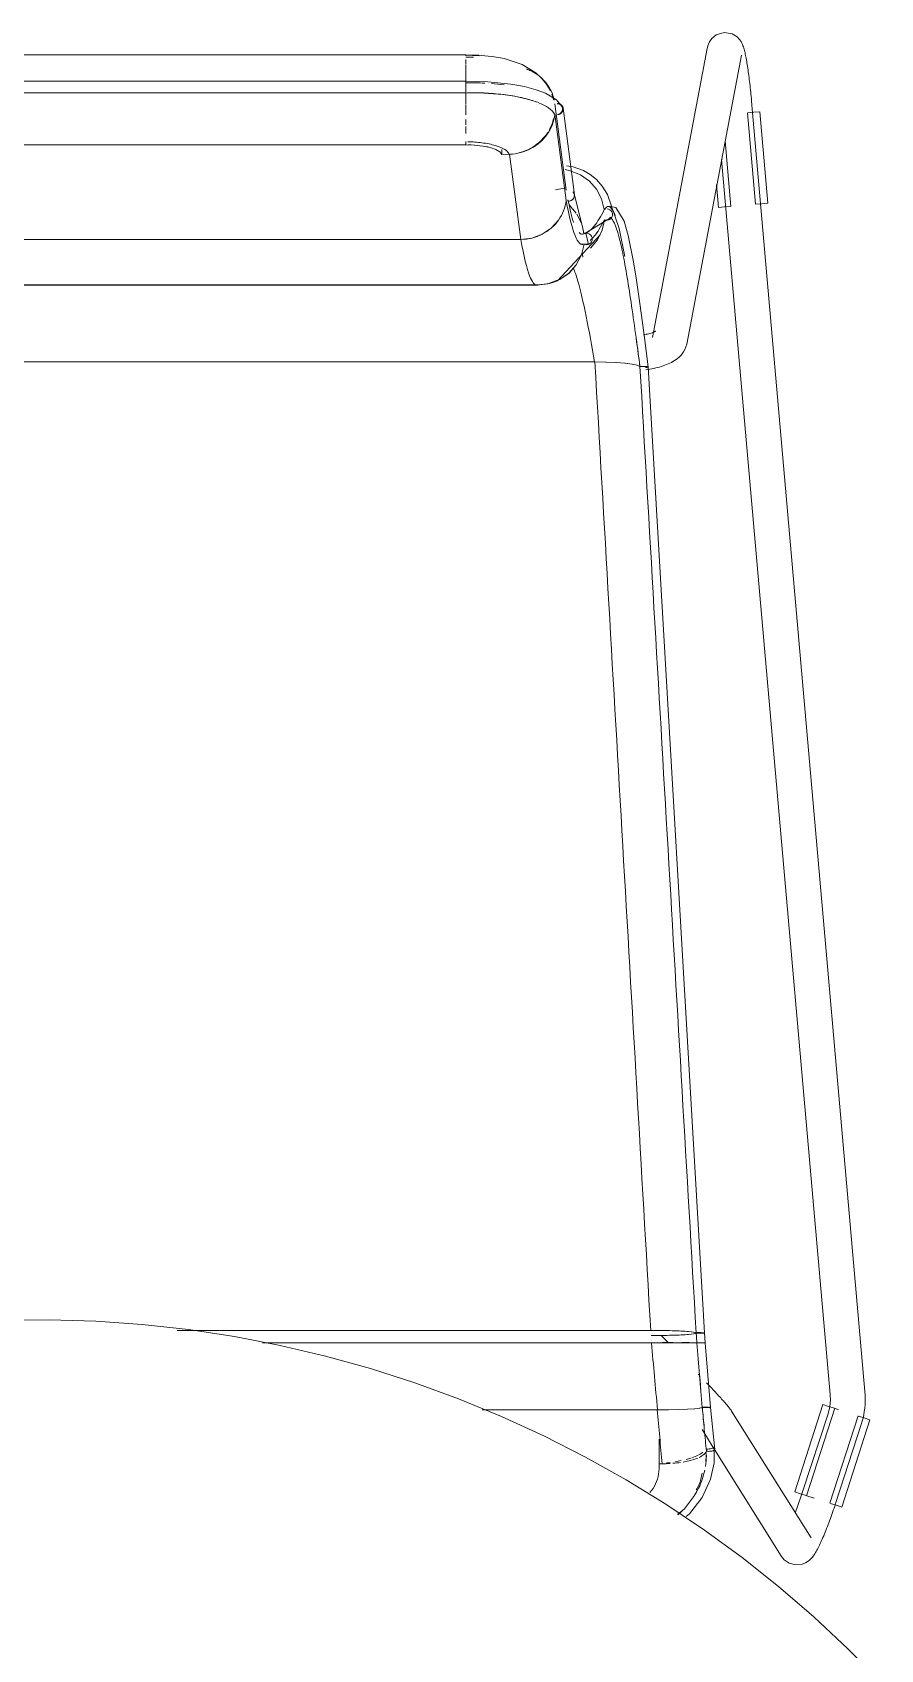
# Model space of a CAD drawing. Header units: millimetres. Extents: x 155927 to 295199, y -4084 to 97293.
# Drawn here: x 167043 to 167334, y 12593 to 13148 of the extents above; entities that cross this region are included whole.
import ezdxf

# ---------------------------------------------------------------- set-up
doc = ezdxf.new("R2010")
doc.units = ezdxf.units.MM
doc.header["$MEASUREMENT"] = 0
doc.layers.add('I-FURN', color=8, linetype='CONTINUOUS', lineweight=9)

msp = doc.modelspace()

# ---------------------------------------------------------------- linework, layer by layer
at = {"layer": 'I-FURN'}
for p, q in [((167277.6, 13147.49), (167276.02, 13146.17)), ((167277.6, 13147.49), (167280.35, 13148.32)), ((167280.35, 13148.32), (167283.11, 13147.84)), ((167283.11, 13147.84), (167284.76, 13146.8)), ((167274.46, 13142.73), (167255.64, 13043.44)), ((167274.55, 13143.15), (167274.46, 13142.73)), ((167274.68, 13143.66), (167274.55, 13143.15)), ((167274.9, 13144.29), (167274.68, 13143.66)), ((167275.27, 13145.09), (167274.9, 13144.29)), ((167276.02, 13146.17), (167275.27, 13145.09)), ((167284.76, 13146.8), (167285.62, 13145.89)), ((167285.62, 13145.89), (167286.1, 13145.19)), ((167286.1, 13145.19), (167286.4, 13144.63)), ((167286.4, 13144.63), (167286.61, 13144.15)), ((167286.61, 13144.15), (167286.78, 13143.73)), ((167286.78, 13143.73), (167286.93, 13143.32)), ((167286.93, 13143.32), (167287.05, 13142.93)), ((167287.05, 13142.93), (167287.17, 13142.53)), ((167287.17, 13142.53), (167287.27, 13142.13)), ((167287.27, 13142.13), (167287.38, 13141.71)), ((167191.55, 13140.55), (166896.7, 13140.55)), ((167191.55, 13140.38), (167191.55, 13140.55)), ((167196.07, 13140.46), (167191.55, 13140.55)), ((167191.55, 13140.53), (167191.55, 13140.25)), ((167191.55, 13139.05), (167191.55, 13137.3)), ((167191.55, 13137.03), (167191.55, 13134.45)), ((167201.28, 13139.95), (167196.07, 13140.46)), ((167204.78, 13139.29), (167201.28, 13139.95)), ((167210.93, 13137.27), (167204.78, 13139.29)), ((167215.64, 13134.4), (167210.93, 13137.27)), ((167267.44, 13041.21), (167286.25, 13140.5)), ((167287.38, 13141.71), (167287.48, 13141.29)), ((167287.48, 13141.29), (167287.58, 13140.84)), ((167287.58, 13140.84), (167287.67, 13140.39)), ((167287.67, 13140.39), (167287.77, 13139.91)), ((167287.77, 13139.91), (167287.86, 13139.41)), ((167287.86, 13139.41), (167287.96, 13138.9)), ((167287.96, 13138.9), (167288.05, 13138.36)), ((167288.05, 13138.36), (167288.14, 13137.81)), ((167288.14, 13137.81), (167288.24, 13137.24)), ((167288.24, 13137.24), (167288.33, 13136.66)), ((167288.33, 13136.66), (167288.42, 13136.06)), ((167191.55, 13131.51), (166896.7, 13131.51)), ((167191.55, 13131.27), (167191.55, 13134.29)), ((167191.55, 13134.28), (167191.55, 13131.26)), ((167191.55, 13131.51), (167191.55, 13127.66)), ((167199.11, 13131.36), (167191.55, 13131.51)), ((167191.55, 13131.44), (167191.55, 13131.51)), ((167191.55, 13131.24), (167191.55, 13131.44)), ((167191.55, 13130.94), (167191.55, 13131.24)), ((167191.55, 13130.55), (167191.55, 13130.94)), ((167207, 13130.56), (167199.11, 13131.36)), ((167217.62, 13132.57), (167215.64, 13134.4)), ((167219.29, 13130.5), (167217.62, 13132.57)), ((167288.42, 13136.06), (167288.51, 13135.44)), ((167288.51, 13135.44), (167288.6, 13134.8)), ((167288.6, 13134.8), (167288.69, 13134.15)), ((167288.69, 13134.15), (167288.78, 13133.49)), ((167288.78, 13133.49), (167288.86, 13132.81)), ((167288.86, 13132.81), (167288.95, 13132.13)), ((167288.95, 13132.13), (167289.03, 13131.43)), ((167289.03, 13131.43), (167289.12, 13130.72)), ((166896.7, 13127.55), (167191.55, 13127.55)), ((167191.55, 13130.09), (167191.55, 13130.55)), ((167191.55, 13129.6), (167191.55, 13130.09)), ((167191.55, 13129.1), (167191.55, 13129.6)), ((167191.55, 13128.63), (167191.55, 13129.1)), ((167191.55, 13128.21), (167191.55, 13128.63)), ((167191.55, 13127.88), (167191.55, 13128.21)), ((167191.55, 13127.66), (167191.55, 13127.88)), ((167191.55, 13123.76), (167191.55, 13127.58)), ((167191.55, 13127.58), (167191.55, 13123.76)), ((167197.78, 13127.47), (167191.55, 13127.55)), ((167204.34, 13126.94), (167197.78, 13127.47)), ((167208.35, 13126.34), (167204.34, 13126.94)), ((167211.72, 13129.69), (167207, 13130.56)), ((167212.79, 13125.38), (167208.35, 13126.34)), ((167215.76, 13128.61), (167211.72, 13129.69)), ((167216.22, 13124.28), (167212.79, 13125.38)), ((167218.93, 13127.42), (167215.76, 13128.61)), ((167222.76, 13125.12), (167218.93, 13127.42)), ((167220.62, 13128.23), (167219.29, 13130.5)), ((167289.12, 13130.72), (167289.2, 13130)), ((167289.2, 13130), (167289.28, 13129.27)), ((167289.28, 13129.27), (167289.35, 13128.54)), ((167289.35, 13128.54), (167289.43, 13127.8)), ((167289.43, 13127.8), (167289.5, 13127.06)), ((167289.5, 13127.06), (167289.58, 13126.31)), ((167289.58, 13126.31), (167289.65, 13125.56)), ((167289.65, 13125.56), (167289.72, 13124.81)), ((167191.55, 13123.57), (167191.55, 13120.01)), ((167222.17, 13123.8), (167226.01, 13094.1)), ((167226.03, 13090.55), (167222.19, 13120.26)), ((167222.94, 13117.83), (167222.62, 13120.27)), ((167224.65, 13122.74), (167222.76, 13125.12)), ((167225.01, 13122.24), (167228.86, 13092.46)), ((167288.31, 13120.67), (167291.07, 13089.26)), ((167288.44, 13120.68), (167290.5, 13120.86)), ((167289.72, 13124.81), (167289.73, 13124.65)), ((167328.68, 12681.33), (167289.73, 13124.65)), ((167290.5, 13120.86), (167292.54, 13121.04)), ((167292.54, 13121.04), (167295.3, 13089.63)), ((167191.55, 13118.38), (167191.55, 13116.54)), ((167191.55, 13116.02), (167191.55, 13113.56)), ((167191.55, 13109.7), (166896.7, 13109.7)), ((166896.7, 13109.65), (167191.55, 13109.65)), ((167191.55, 13109.65), (167194.59, 13109.54)), ((167194.59, 13109.54), (167197.44, 13109.22)), ((167197.44, 13109.22), (167199.93, 13108.71)), ((167199.93, 13108.71), (167201.92, 13108.04)), ((167282.62, 13088.52), (167280.65, 13111)), ((167201.92, 13108.04), (167203.27, 13107.25)), ((167203.27, 13107.25), (167203.91, 13106.39)), ((167203.91, 13106.39), (167203.91, 13108.05)), ((167203.91, 13106.39), (167206.62, 13106.46)), ((167206.62, 13106.46), (167210.48, 13077.18)), ((167279.44, 13104.63), (167316.72, 12680.28)), ((167225.66, 13101.16), (167227.4, 13100.79)), ((167227.41, 13100.8), (167225.67, 13101.17)), ((167228.4, 13102.13), (167226.13, 13102.43)), ((167230.92, 13099.4), (167227.41, 13100.8)), ((167232, 13100.84), (167228.4, 13102.13)), ((167234, 13097.22), (167230.92, 13099.4)), ((167234.27, 13099.5), (167232, 13100.84)), ((167236.44, 13097.72), (167234.27, 13099.5)), ((167238.43, 13095.48), (167236.44, 13097.72)), ((167225.89, 13094.88), (167222.4, 13094.19)), ((167228.62, 13093.14), (167228.33, 13093.52)), ((167228.81, 13092.7), (167228.62, 13093.14)), ((167228.87, 13092.23), (167228.81, 13092.7)), ((167228.81, 13091.76), (167228.87, 13092.23)), ((167228.85, 13092.54), (167231.81, 13080.93)), ((167236.49, 13094.4), (167234, 13097.22)), ((167238.23, 13091.08), (167236.49, 13094.4)), ((167240.24, 13092.65), (167238.43, 13095.48)), ((167244.23, 13080.94), (167240.24, 13092.65)), ((167277.7, 13096.04), (167278.39, 13088.15)), ((167226.5, 13090.4), (167227, 13090.36)), ((167227, 13090.36), (167227.49, 13090.44)), ((167229.52, 13086.19), (167227.02, 13089.06)), ((167227.49, 13090.44), (167227.94, 13090.63)), ((167227.94, 13090.63), (167228.32, 13090.93)), ((167228.32, 13090.93), (167228.62, 13091.32)), ((167228.62, 13091.32), (167228.81, 13091.76)), ((167239.13, 13087.45), (167238.23, 13091.08)), ((167239.13, 13087.45), (167239.6, 13087.61)), ((167239.6, 13087.61), (167239.13, 13087.45)), ((167240.95, 13088.66), (167240.04, 13088.37)), ((167240.59, 13087.58), (167240.1, 13087.66)), ((167240.1, 13087.65), (167240.59, 13087.58)), ((167240.59, 13087.58), (167241.05, 13087.38)), ((167241.05, 13087.39), (167240.59, 13087.58)), ((167243.14, 13088.13), (167240.95, 13088.66)), ((167241.44, 13087.08), (167241.05, 13087.39)), ((167241.05, 13087.38), (167241.43, 13087.08)), ((167241.43, 13087.08), (167241.73, 13086.68)), ((167241.74, 13086.68), (167241.44, 13087.08)), ((167241.73, 13086.68), (167241.93, 13086.23)), ((167241.93, 13086.23), (167241.74, 13086.68)), ((167245.91, 13083.5), (167243.14, 13088.13)), ((167280.44, 13088.33), (167278.39, 13088.15)), ((167282.5, 13088.51), (167280.44, 13088.33)), ((167293.26, 13089.45), (167291.2, 13089.27)), ((167295.3, 13089.63), (167293.26, 13089.45)), ((167217.8, 13078.97), (167220.91, 13081.05)), ((167220.91, 13081.05), (167223.4, 13083.79)), ((167231.28, 13082.79), (167229.72, 13085.89)), ((167232.17, 13079.08), (167231.28, 13082.79)), ((167231.81, 13080.93), (167232.14, 13079.06)), ((167241.81, 13084.89), (167232.42, 13079.18)), ((167239.18, 13083.96), (167238.39, 13080.35)), ((167238.4, 13080.35), (167239.18, 13083.96)), ((167239.65, 13083.81), (167239.18, 13083.96)), ((167239.18, 13083.96), (167239.65, 13083.81)), ((167240.15, 13083.78), (167239.65, 13083.81)), ((167239.65, 13083.81), (167240.15, 13083.78)), ((167240.64, 13083.87), (167240.15, 13083.78)), ((167240.15, 13083.78), (167240.65, 13083.87)), ((167241.09, 13084.08), (167240.64, 13083.87)), ((167240.65, 13083.87), (167241.1, 13084.08)), ((167241.47, 13084.4), (167241.09, 13084.08)), ((167241.1, 13084.08), (167241.48, 13084.39)), ((167241.76, 13084.8), (167241.47, 13084.4)), ((167241.48, 13084.39), (167241.76, 13084.8)), ((167241.94, 13085.26), (167241.76, 13084.8)), ((167241.76, 13084.8), (167241.95, 13085.26)), ((167241.93, 13086.23), (167242, 13085.74)), ((167242.01, 13085.74), (167241.93, 13086.23)), ((167242, 13085.74), (167241.94, 13085.26)), ((167241.95, 13085.26), (167242.01, 13085.74)), ((167246.14, 13071.27), (167244.23, 13080.94)), ((167247.31, 13078.5), (167245.91, 13083.5)), ((167210.48, 13077.18), (166877.77, 13077.18)), ((166877.77, 13077.18), (167210.48, 13077.18)), ((167210.48, 13077.18), (167214.25, 13077.66)), ((167214.25, 13077.66), (167217.8, 13078.97)), ((167237.7, 13078.7), (167223.1, 13063)), ((167233.98, 13075.6), (167231.1, 13075.55)), ((167231.28, 13071.86), (167232.17, 13075.57)), ((167232.17, 13079.08), (167232.64, 13079.24)), ((167232.64, 13079.24), (167232.17, 13079.08)), ((167232.64, 13075.41), (167232.17, 13075.57)), ((167232.17, 13075.57), (167232.64, 13075.41)), ((167232.64, 13079.24), (167233.14, 13079.28)), ((167233.14, 13079.28), (167232.64, 13079.24)), ((167233.14, 13075.37), (167232.64, 13075.41)), ((167232.64, 13075.41), (167233.14, 13075.37)), ((167233.68, 13075.47), (167232.85, 13079.36)), ((167233.14, 13079.28), (167233.63, 13079.19)), ((167233.63, 13079.2), (167233.14, 13079.28)), ((167233.63, 13075.46), (167233.14, 13075.37)), ((167233.14, 13075.37), (167233.63, 13075.45)), ((167234.08, 13078.99), (167233.63, 13079.2)), ((167233.63, 13079.19), (167234.08, 13078.99)), ((167234.08, 13075.66), (167233.63, 13075.46)), ((167233.63, 13075.45), (167234.08, 13075.66)), ((167234.08, 13078.99), (167234.46, 13078.68)), ((167234.46, 13078.68), (167234.08, 13078.99)), ((167234.46, 13075.97), (167234.08, 13075.66)), ((167234.08, 13075.66), (167234.46, 13075.97)), ((167236.75, 13077.02), (167234.35, 13074.19)), ((167234.35, 13074.19), (167236.76, 13077.02)), ((167234.46, 13078.68), (167234.75, 13078.28)), ((167234.76, 13078.28), (167234.46, 13078.68)), ((167234.75, 13076.37), (167234.46, 13075.97)), ((167234.46, 13075.97), (167234.76, 13076.37)), ((167234.75, 13078.28), (167234.94, 13077.81)), ((167234.94, 13076.83), (167234.75, 13076.37)), ((167234.95, 13077.82), (167234.76, 13078.28)), ((167234.76, 13076.37), (167234.95, 13076.83)), ((167234.94, 13077.81), (167235.01, 13077.32)), ((167235.01, 13077.32), (167234.94, 13076.83)), ((167235.01, 13077.32), (167234.95, 13077.82)), ((167234.95, 13076.83), (167235.01, 13077.32)), ((167238.39, 13080.35), (167236.75, 13077.02)), ((167236.76, 13077.02), (167238.4, 13080.35)), ((167249.12, 13069.48), (167247.31, 13078.5)), ((167231.27, 13071.86), (167229.52, 13068.47)), ((167229.52, 13068.46), (167231.28, 13071.86)), ((167227.01, 13065.6), (167223.88, 13063.42)), ((167223.88, 13063.42), (167227.02, 13065.59)), ((167229.52, 13068.47), (167227.01, 13065.6)), ((167227.02, 13065.59), (167229.52, 13068.46)), ((167250.15, 13063.16), (167249.12, 13069.48)), ((167216.52, 13061.58), (166871.73, 13061.58)), ((166871.73, 13061.58), (167216.52, 13061.58)), ((166872.27, 13061.43), (167177.07, 13061.43)), ((167177.07, 13061.43), (167215.98, 13061.43)), ((167219.73, 13061.87), (167215.98, 13061.43)), ((167220.31, 13062.06), (167216.52, 13061.58)), ((167216.52, 13061.58), (167220.31, 13062.05)), ((167224.19, 13063.6), (167219.73, 13061.87)), ((167223.88, 13063.42), (167220.31, 13062.06)), ((167220.31, 13062.05), (167223.88, 13063.42)), ((167223.1, 13063), (167221.17, 13062.29)), ((167251.33, 13055.15), (167250.15, 13063.16)), ((167252.69, 13045.22), (167251.33, 13055.15)), ((167253.1, 13044.47), (167252.6, 13044.37)), ((167254.24, 13033.36), (167252.69, 13045.22)), ((167253.57, 13044.57), (167253.1, 13044.47)), ((167254.01, 13044.67), (167253.57, 13044.57)), ((167254.43, 13044.78), (167254.01, 13044.67)), ((167254.83, 13044.89), (167254.43, 13044.78)), ((167255.19, 13044.99), (167254.83, 13044.89)), ((167255.53, 13045.1), (167255.19, 13044.99)), ((167255.83, 13045.21), (167255.53, 13045.1)), ((167256.1, 13045.31), (167255.83, 13045.21)), ((167256.33, 13045.4), (167256.1, 13045.31)), ((167256.53, 13045.49), (167256.33, 13045.4)), ((167256.68, 13045.57), (167256.53, 13045.49)), ((167256.77, 13045.61), (167256.68, 13045.57)), ((167256.84, 13045.66), (167256.77, 13045.61)), ((167256.86, 13045.67), (167256.84, 13045.66)), ((167264.33, 13036.28), (167263.8, 13035.88)), ((167264.86, 13036.73), (167264.33, 13036.28)), ((167265.38, 13037.25), (167264.86, 13036.73)), ((167265.89, 13037.85), (167265.38, 13037.25)), ((167266.38, 13038.54), (167265.89, 13037.85)), ((167266.81, 13039.33), (167266.38, 13038.54)), ((167267.18, 13040.22), (167266.81, 13039.33)), ((167267.44, 13041.21), (167267.18, 13040.22)), ((167235.83, 13035.08), (166852.43, 13035.08)), ((166852.43, 13035.08), (167235.83, 13035.08)), ((167239.6, 13035.02), (167235.83, 13035.08)), ((167235.91, 13035.08), (167239.6, 13035.02)), ((167243.13, 13034.87), (167239.6, 13035.02)), ((167239.66, 13035.02), (167243.13, 13034.87)), ((167246.23, 13034.63), (167243.13, 13034.87)), ((167243.18, 13034.86), (167246.24, 13034.63)), ((167248.73, 13034.32), (167246.23, 13034.63)), ((167246.27, 13034.63), (167248.73, 13034.32)), ((167250.47, 13033.95), (167248.73, 13034.32)), ((167248.74, 13034.31), (167250.47, 13033.95)), ((167250.47, 13033.95), (167251.38, 13033.55)), ((167251.38, 13033.55), (167250.47, 13033.95)), ((167251.85, 13033.57), (167251.38, 13033.55)), ((167251.38, 13033.55), (167251.85, 13033.57)), ((167252.34, 13033.57), (167251.85, 13033.57)), ((167251.85, 13033.57), (167252.35, 13033.57)), ((167252.84, 13033.56), (167252.34, 13033.57)), ((167252.35, 13033.57), (167252.84, 13033.56)), ((167253.29, 13033.54), (167252.84, 13033.56)), ((167252.84, 13033.56), (167253.3, 13033.54)), ((167253.68, 13033.51), (167253.29, 13033.54)), ((167253.3, 13033.54), (167253.68, 13033.51)), ((167253.33, 13033.18), (167253.7, 13033.21)), ((167253.71, 13033.21), (167253.33, 13033.18)), ((167254.14, 13032.45), (167253.43, 13032.34)), ((167253.98, 13033.46), (167253.68, 13033.51)), ((167253.68, 13033.51), (167253.98, 13033.46)), ((167253.7, 13033.21), (167253.99, 13033.26)), ((167254, 13033.26), (167253.71, 13033.21)), ((167254.83, 13032.58), (167254.14, 13032.45)), ((167254.18, 13033.31), (167254.24, 13033.36)), ((167254.24, 13033.36), (167254.18, 13033.31)), ((167254.24, 13033.36), (167273.53, 12701.45)), ((167255.51, 13032.71), (167254.83, 13032.58)), ((167256.18, 13032.86), (167255.51, 13032.71)), ((167256.84, 13033.01), (167256.18, 13032.86)), ((167257.48, 13033.17), (167256.84, 13033.01)), ((167258.11, 13033.34), (167257.48, 13033.17)), ((167258.73, 13033.53), (167258.11, 13033.34)), ((167259.33, 13033.72), (167258.73, 13033.53)), ((167259.92, 13033.93), (167259.33, 13033.72)), ((167260.5, 13034.15), (167259.92, 13033.93)), ((167261.08, 13034.38), (167260.5, 13034.15)), ((167261.64, 13034.63), (167261.08, 13034.38)), ((167262.19, 13034.9), (167261.64, 13034.63)), ((167262.72, 13035.19), (167262.19, 13034.9)), ((167263.26, 13035.52), (167262.72, 13035.19)), ((167263.8, 13035.88), (167263.26, 13035.52)), ((167048.45, 12706.02), (167032.45, 12705.87)), ((167064.44, 12705.53), (167048.45, 12706.02)), ((167080.4, 12704.39), (167064.44, 12705.53)), ((167096.3, 12702.62), (167080.4, 12704.39)), ((167255.08, 12702.35), (167092.48, 12702.35)), ((167092.48, 12702.35), (167255.08, 12702.35)), ((167112.11, 12700.22), (167096.3, 12702.62)), ((167127.82, 12697.19), (167112.11, 12700.22)), ((167255.34, 12698.03), (167121.71, 12698.03)), ((167121.71, 12698.03), (167255.34, 12698.03)), ((167258.86, 12702.32), (167255.08, 12702.35)), ((167255.19, 12700.56), (167258.87, 12700.59)), ((167259.13, 12698.03), (167255.34, 12698.03)), ((167255.34, 12698.03), (167259.13, 12698.03)), ((167261.14, 12698.03), (167258.57, 12700.7)), ((167262.43, 12702.24), (167258.86, 12702.32)), ((167258.87, 12700.59), (167262.42, 12700.66)), ((167259.13, 12698.15), (167262.69, 12698.15)), ((167262.69, 12698.15), (167259.13, 12698.15)), ((167262.7, 12698.04), (167259.13, 12698.03)), ((167259.13, 12698.03), (167262.7, 12698.04)), ((167262.42, 12700.66), (167265.54, 12700.79)), ((167265.56, 12702.12), (167262.43, 12702.24)), ((167265.83, 12698.05), (167262.7, 12698.04)), ((167262.7, 12698.04), (167265.83, 12698.05)), ((167265.54, 12700.79), (167268.04, 12700.95)), ((167268.06, 12701.95), (167265.56, 12702.12)), ((167265.81, 12698.14), (167268.31, 12698.13)), ((167268.32, 12698.13), (167265.82, 12698.14)), ((167268.33, 12698.06), (167265.83, 12698.05)), ((167265.83, 12698.05), (167268.33, 12698.06)), ((167268.04, 12700.95), (167269.79, 12701.14)), ((167269.81, 12701.76), (167268.06, 12701.95)), ((167268.31, 12698.13), (167270.06, 12698.11)), ((167270.07, 12698.11), (167268.32, 12698.13)), ((167268.33, 12698.06), (167270.08, 12698.07)), ((167270.08, 12698.07), (167268.34, 12698.06)), ((167269.79, 12701.14), (167270.69, 12701.35)), ((167270.7, 12701.55), (167269.81, 12701.76)), ((167270.97, 12698.09), (167270.08, 12698.07)), ((167270.08, 12698.07), (167270.97, 12698.09)), ((167270.69, 12701.35), (167271.16, 12701.34)), ((167271.17, 12701.56), (167270.7, 12701.55)), ((167270.96, 12698.1), (167271.43, 12698.1)), ((167271.43, 12698.1), (167270.96, 12698.1)), ((167271.44, 12698.08), (167270.97, 12698.09)), ((167270.97, 12698.09), (167271.44, 12698.08)), ((167271.16, 12701.34), (167271.66, 12701.34)), ((167271.66, 12701.56), (167271.17, 12701.56)), ((167271.43, 12698.1), (167271.93, 12698.1)), ((167271.93, 12698.1), (167271.43, 12698.1)), ((167271.93, 12698.08), (167271.44, 12698.08)), ((167271.44, 12698.08), (167271.94, 12698.08)), ((167272.15, 12701.56), (167271.66, 12701.56)), ((167271.66, 12701.34), (167272.15, 12701.35)), ((167271.93, 12698.1), (167272.42, 12698.1)), ((167272.42, 12698.1), (167271.93, 12698.1)), ((167272.42, 12698.09), (167271.93, 12698.08)), ((167271.94, 12698.08), (167272.43, 12698.09)), ((167272.6, 12701.55), (167272.15, 12701.56)), ((167272.15, 12701.35), (167272.6, 12701.36)), ((167272.42, 12698.1), (167272.87, 12698.1)), ((167272.87, 12698.1), (167272.42, 12698.1)), ((167272.88, 12698.09), (167272.42, 12698.09)), ((167272.43, 12698.09), (167272.88, 12698.09)), ((167272.99, 12701.53), (167272.6, 12701.55)), ((167272.6, 12701.36), (167272.98, 12701.37)), ((167272.87, 12698.1), (167273.25, 12698.1)), ((167273.26, 12698.1), (167272.87, 12698.1)), ((167273.26, 12698.09), (167272.88, 12698.09)), ((167272.88, 12698.09), (167273.26, 12698.09)), ((167272.98, 12701.37), (167273.27, 12701.4)), ((167273.28, 12701.51), (167272.99, 12701.53)), ((167273.25, 12698.1), (167273.55, 12698.1)), ((167273.55, 12698.1), (167273.26, 12698.1)), ((167273.55, 12698.09), (167273.26, 12698.09)), ((167273.26, 12698.09), (167273.55, 12698.09)), ((167273.27, 12701.4), (167273.46, 12701.42)), ((167273.47, 12701.48), (167273.28, 12701.51)), ((167273.46, 12701.42), (167273.53, 12701.45)), ((167273.53, 12701.45), (167273.47, 12701.48)), ((167273.8, 12698.09), (167273.54, 12701.45)), ((167273.55, 12698.1), (167273.74, 12698.09)), ((167273.74, 12698.09), (167273.55, 12698.1)), ((167273.74, 12698.09), (167273.55, 12698.09)), ((167273.55, 12698.09), (167273.74, 12698.09)), ((167273.74, 12698.09), (167273.8, 12698.09)), ((167273.8, 12698.09), (167273.74, 12698.09)), ((167273.74, 12698.09), (167273.81, 12698.09)), ((167273.81, 12698.09), (167273.74, 12698.09)), ((167273.81, 12698.09), (167275.63, 12675.89)), ((167143.4, 12693.53), (167127.82, 12697.19)), ((167158.81, 12689.25), (167143.4, 12693.53)), ((167174.05, 12684.36), (167158.81, 12689.25)), ((167271.9, 12686.85), (167271.42, 12687.35)), ((167189.07, 12678.86), (167174.05, 12684.36)), ((167274.72, 12683.88), (167274.26, 12684.36)), ((167275.16, 12683.4), (167274.72, 12683.88)), ((167275.61, 12682.93), (167275.16, 12683.4)), ((167276.04, 12682.47), (167275.61, 12682.93)), ((167276.46, 12682.02), (167276.04, 12682.47)), ((167276.87, 12681.57), (167276.46, 12682.02)), ((167277.28, 12681.14), (167276.87, 12681.57)), ((167277.67, 12680.71), (167277.28, 12681.14)), ((167278.05, 12680.3), (167277.67, 12680.71)), ((167328.68, 12681.28), (167328.68, 12681.33)), ((167328.76, 12680.14), (167328.68, 12681.28)), ((167203.86, 12672.76), (167189.07, 12678.86)), ((167257.29, 12675.06), (167261.05, 12675.09)), ((167261.05, 12675.09), (167257.41, 12675.06)), ((167264.58, 12675.16), (167261.14, 12675.09)), ((167261.15, 12675.09), (167264.58, 12675.16)), ((167264.58, 12675.16), (167267.68, 12675.28)), ((167267.72, 12675.28), (167264.65, 12675.16)), ((167267.68, 12675.28), (167270.16, 12675.43)), ((167270.16, 12675.43), (167267.72, 12675.28)), ((167270.16, 12675.43), (167271.89, 12675.61)), ((167271.89, 12675.61), (167270.18, 12675.43)), ((167271.89, 12675.61), (167272.79, 12675.8)), ((167272.78, 12675.8), (167271.9, 12675.61)), ((167273.25, 12675.79), (167272.78, 12675.8)), ((167272.79, 12675.8), (167273.26, 12675.79)), ((167273.27, 12675.99), (167272.8, 12675.98)), ((167272.8, 12675.98), (167273.27, 12675.99)), ((167273.75, 12675.79), (167273.25, 12675.79)), ((167273.26, 12675.79), (167273.75, 12675.79)), ((167273.77, 12675.99), (167273.27, 12675.99)), ((167273.27, 12675.99), (167273.76, 12675.99)), ((167273.75, 12675.79), (167274.24, 12675.79)), ((167274.24, 12675.79), (167273.75, 12675.79)), ((167273.76, 12675.99), (167274.25, 12675.99)), ((167274.26, 12675.99), (167273.77, 12675.99)), ((167274.24, 12675.79), (167274.7, 12675.8)), ((167274.69, 12675.8), (167274.24, 12675.79)), ((167274.25, 12675.99), (167274.71, 12675.98)), ((167274.71, 12675.98), (167274.26, 12675.99)), ((167275.08, 12675.82), (167274.69, 12675.8)), ((167274.7, 12675.8), (167275.08, 12675.82)), ((167275.08, 12675.82), (167275.38, 12675.84)), ((167275.37, 12675.84), (167275.08, 12675.82)), ((167275.38, 12675.94), (167275.09, 12675.96)), ((167275.09, 12675.96), (167275.38, 12675.94)), ((167275.57, 12675.92), (167275.38, 12675.94)), ((167275.38, 12675.94), (167275.57, 12675.92)), ((167275.38, 12675.84), (167275.57, 12675.87)), ((167275.63, 12675.89), (167275.56, 12675.87)), ((167275.64, 12675.89), (167275.57, 12675.92)), ((167275.57, 12675.92), (167275.63, 12675.89)), ((167275.57, 12675.87), (167275.64, 12675.89)), ((167275.64, 12675.89), (167277.06, 12661.4)), ((167278.42, 12679.9), (167278.05, 12680.3)), ((167278.77, 12679.51), (167278.42, 12679.9)), ((167279.12, 12679.13), (167278.77, 12679.51)), ((167279.45, 12678.76), (167279.12, 12679.13)), ((167279.76, 12678.41), (167279.45, 12678.76)), ((167280.06, 12678.08), (167279.76, 12678.41)), ((167280.35, 12677.75), (167280.06, 12678.08)), ((167280.62, 12677.44), (167280.35, 12677.75)), ((167280.88, 12677.15), (167280.62, 12677.44)), ((167281.12, 12676.87), (167280.88, 12677.15)), ((167281.35, 12676.6), (167281.12, 12676.87)), ((167281.57, 12676.35), (167281.35, 12676.6)), ((167281.77, 12676.11), (167281.57, 12676.35)), ((167281.96, 12675.88), (167281.77, 12676.11)), ((167282.14, 12675.66), (167281.96, 12675.88)), ((167282.31, 12675.44), (167282.14, 12675.66)), ((167282.49, 12675.21), (167282.31, 12675.44)), ((167282.67, 12674.95), (167282.49, 12675.21)), ((167314.24, 12676.86), (167304.55, 12646.85)), ((167308.59, 12645.55), (167318.28, 12675.56)), ((167314.24, 12676.86), (167316.19, 12676.23)), ((167316.19, 12676.23), (167318.16, 12675.59)), ((167316.48, 12675.66), (167316.34, 12675.02)), ((167316.6, 12676.32), (167316.48, 12675.66)), ((167316.68, 12676.97), (167316.6, 12676.32)), ((167316.74, 12677.63), (167316.68, 12676.97)), ((167316.72, 12680.28), (167316.77, 12679.62)), ((167316.78, 12678.29), (167316.74, 12677.63)), ((167316.77, 12679.62), (167316.79, 12678.96)), ((167316.79, 12678.96), (167316.78, 12678.29)), ((167318.38, 12675.52), (167319.54, 12675.15)), ((167328.45, 12674.45), (167328.6, 12675.58)), ((167328.6, 12675.58), (167328.71, 12676.72)), ((167328.71, 12676.72), (167328.77, 12677.86)), ((167328.79, 12679), (167328.76, 12680.14)), ((167328.77, 12677.86), (167328.79, 12679)), ((167197.17, 12675.06), (167257.29, 12675.06)), ((167257.29, 12675.06), (167197.17, 12675.06)), ((167218.4, 12666.08), (167203.86, 12672.76)), ((167282.88, 12674.62), (167282.67, 12674.95)), ((167310.19, 12631.04), (167282.88, 12674.62)), ((167315.98, 12673.72), (167307.27, 12646.9)), ((167315.99, 12673.74), (167315.98, 12673.72)), ((167316.18, 12674.38), (167315.99, 12673.74)), ((167316.34, 12675.02), (167316.18, 12674.38)), ((167326.35, 12672.95), (167316.66, 12642.94)), ((167318.68, 12643.19), (167327.39, 12670.01)), ((167330.39, 12671.64), (167320.7, 12641.64)), ((167326.47, 12672.91), (167328.44, 12672.27)), ((167327.39, 12670.01), (167327.72, 12671.1)), ((167327.72, 12671.1), (167328.01, 12672.21)), ((167328.01, 12672.21), (167328.25, 12673.33)), ((167328.25, 12673.33), (167328.45, 12674.45)), ((167328.44, 12672.27), (167330.39, 12671.64)), ((167232.66, 12658.82), (167218.4, 12666.08)), ((167257.99, 12655.27), (167257.99, 12665.02)), ((167272.71, 12668.25), (167276.75, 12661.81)), ((167246.62, 12651), (167232.66, 12658.82)), ((167276.85, 12656.83), (167276.93, 12662.29)), ((167276.99, 12661.43), (167300.02, 12624.67)), ((167258.98, 12656.51), (167257.94, 12656.51)), ((167275.63, 12651.18), (167276.85, 12656.83)), ((167260.25, 12642.63), (167246.62, 12651)), ((167270.16, 12645.58), (167272.07, 12649.27)), ((167272.73, 12644.87), (167275.63, 12651.18)), ((167273.53, 12633.72), (167260.25, 12642.63)), ((167266.66, 12641.01), (167270.16, 12645.58)), ((167268.4, 12639.34), (167272.73, 12644.87)), ((167306.5, 12646.22), (167304.55, 12646.85)), ((167305.29, 12641.18), (167305.53, 12641.83)), ((167305.53, 12641.83), (167305.76, 12642.49)), ((167305.76, 12642.49), (167306, 12643.15)), ((167306, 12643.15), (167306.23, 12643.83)), ((167306.23, 12643.83), (167306.47, 12644.51)), ((167306.47, 12644.51), (167306.7, 12645.19)), ((167308.47, 12645.59), (167306.5, 12646.22)), ((167306.7, 12645.19), (167306.93, 12645.88)), ((167306.93, 12645.88), (167307.16, 12646.57)), ((167307.16, 12646.57), (167307.27, 12646.9)), ((167308.69, 12645.52), (167311.17, 12644.72)), ((167318.75, 12642.27), (167316.78, 12642.9)), ((167318.04, 12641.26), (167318.29, 12642)), ((167318.29, 12642), (167318.53, 12642.74)), ((167318.53, 12642.74), (167318.68, 12643.19)), ((167320.7, 12641.64), (167318.75, 12642.27)), ((167264.32, 12639.04), (167266.66, 12641.01)), ((167267.21, 12638.39), (167268.4, 12639.34)), ((167304.73, 12639.68), (167304.83, 12639.93)), ((167304.83, 12639.93), (167305.06, 12640.55)), ((167305.06, 12640.55), (167305.29, 12641.18)), ((167316.02, 12635.59), (167316.27, 12636.27)), ((167316.27, 12636.27), (167316.52, 12636.96)), ((167316.52, 12636.96), (167316.78, 12637.65)), ((167316.78, 12637.65), (167317.03, 12638.36)), ((167317.03, 12638.36), (167317.29, 12639.08)), ((167317.29, 12639.08), (167317.54, 12639.8)), ((167317.54, 12639.8), (167317.79, 12640.53)), ((167317.79, 12640.53), (167318.04, 12641.26)), ((167286.45, 12624.28), (167273.53, 12633.72)), ((167313.78, 12630.11), (167314.02, 12630.66)), ((167314.02, 12630.66), (167314.26, 12631.22)), ((167314.26, 12631.22), (167314.51, 12631.8)), ((167314.51, 12631.8), (167314.76, 12632.39)), ((167314.76, 12632.39), (167315, 12633.01)), ((167315, 12633.01), (167315.26, 12633.63)), ((167315.26, 12633.63), (167315.51, 12634.27)), ((167315.51, 12634.27), (167315.76, 12634.92)), ((167315.76, 12634.92), (167316.02, 12635.59)), ((167310.92, 12624.81), (167311.19, 12625.2)), ((167311.19, 12625.2), (167311.45, 12625.59)), ((167311.45, 12625.59), (167311.69, 12625.98)), ((167311.69, 12625.98), (167311.93, 12626.38)), ((167311.93, 12626.38), (167312.16, 12626.79)), ((167312.16, 12626.79), (167312.39, 12627.22)), ((167312.39, 12627.22), (167312.61, 12627.66)), ((167312.61, 12627.66), (167312.84, 12628.11)), ((167312.84, 12628.11), (167313.08, 12628.59)), ((167313.08, 12628.59), (167313.31, 12629.08)), ((167313.31, 12629.08), (167313.54, 12629.59)), ((167313.54, 12629.59), (167313.78, 12630.11)), ((167298.99, 12614.34), (167286.45, 12624.28)), ((167300.91, 12623.55), (167300.02, 12624.67)), ((167300.91, 12623.55), (167302.65, 12622.32)), ((167302.65, 12622.32), (167304.87, 12621.74)), ((167304.87, 12621.74), (167306.85, 12621.91)), ((167306.85, 12621.91), (167308.23, 12622.43)), ((167308.23, 12622.43), (167309.14, 12623)), ((167309.14, 12623), (167309.77, 12623.52)), ((167309.77, 12623.52), (167310.23, 12623.98)), ((167310.23, 12623.98), (167310.6, 12624.41)), ((167310.6, 12624.41), (167310.92, 12624.81)), ((167311.11, 12603.9), (167298.99, 12614.34)), ((167322.81, 12592.98), (167311.11, 12603.9)), ((167334.06, 12581.61), (167322.81, 12592.98))]:
    msp.add_line(p, q, dxfattribs=at)
for centre, major_axis, ratio, start_param, end_param in [((167191.55, 13136.27), (-12.4, 0), 0.287441, 4.492176, 4.712389), ((167191.55, 13124.8), (0, -15.75), 0.000004, 0.290246, 0.472486), ((167226.91, 13092.23), (-1.96, 0), 0.955139, 1.359855, 3.903556), ((167210.35, 13092.25), (-15.78, 0), 0.955139, 2.545839, 2.787386), ((167210.35, 13092.25), (-15.78, 0), 0.955139, 2.787556, 3.029056), ((167210.35, 13092.25), (-15.78, 0), 0.955139, 1.579038, 2.545717)]:
    msp.add_ellipse(centre, major_axis=major_axis, ratio=ratio, start_param=start_param, end_param=end_param, dxfattribs=at)
for points in [[(167191.55, 13140.45), (167193.13, 13140.46), (167194.68, 13140.4), (167196.15, 13140.27)], [(167191.55, 13130.97), (167193.77, 13131.01), (167195.97, 13130.98), (167198.15, 13130.87)], [(167200.36, 13130.73), (167201.84, 13130.62), (167203.29, 13130.48), (167204.7, 13130.3)], [(167221.1, 13127.14), (167221.35, 13126.48), (167221.52, 13125.81), (167221.66, 13125.12)], [(167206.62, 13106.46), (167207.92, 13106.5), (167210.42, 13106.86), (167214.02, 13108.27), (167217.16, 13110.46), (167219.69, 13113.3), (167221.46, 13116.64), (167222.04, 13119.01), (167222.19, 13120.26)], [(167216.39, 13124.22), (167217.85, 13123.64), (167220.32, 13122.38), (167221.63, 13120.97), (167221.98, 13120.25)], [(167221.73, 13118.74), (167221.41, 13117.35), (167220.91, 13115.99), (167220.21, 13114.73)], [(167199.93, 13108.76), (167197.87, 13109.3), (167195.16, 13109.59), (167192.39, 13109.68)], [(167226.03, 13090.55), (167227.05, 13085.05), (167229.1, 13076.99), (167231.15, 13075.02), (167232.17, 13075.57)], [(167226.66, 13090.77), (167227.32, 13087.64), (167227.97, 13084.72), (167228.63, 13083)], [(167230.53, 13079.5), (167231.08, 13078.93), (167231.62, 13078.79), (167232.17, 13079.08)], [(167231.61, 13072.51), (167231.67, 13072.05), (167231.72, 13071.58), (167231.78, 13071.11)], [(167215.98, 13061.43), (167216.16, 13061.43), (167216.34, 13061.48), (167216.52, 13061.58)], [(167250.18, 13042.91), (167250.57, 13039.82), (167250.97, 13036.69), (167251.36, 13033.56)], [(167235.91, 13035.08), (167239.1, 12979.72), (167242.3, 12924.3), (167245.49, 12868.84)], [(167270.7, 12701.55), (167267.48, 12756.96), (167261.04, 12867.72), (167254.6, 12978.31), (167251.38, 13033.55)], [(167245.49, 12868.84), (167248.69, 12813.38), (167251.88, 12757.87), (167255.08, 12702.35)], [(167255.34, 12698.03), (167255.69, 12694.2), (167256.03, 12690.36), (167256.37, 12686.54)], [(167270.69, 12701.35), (167270.74, 12700.81), (167270.83, 12699.73), (167270.92, 12698.64), (167270.96, 12698.1)], [(167270.7, 12701.55), (167270.74, 12700.97), (167270.83, 12699.82), (167270.92, 12698.66), (167270.97, 12698.09)], [(167272.78, 12675.8), (167272.48, 12679.51), (167271.87, 12686.93), (167271.27, 12694.37), (167270.97, 12698.09)], [(167256.37, 12686.54), (167256.72, 12682.71), (167257.06, 12678.88), (167257.41, 12675.06)], [(167272.79, 12675.8), (167273.02, 12673.27), (167273.5, 12668.24), (167273.98, 12663.29), (167274.22, 12660.84)], [(167272.82, 12675.8), (167273.04, 12673.49), (167273.27, 12671.17), (167273.5, 12668.9)], [(167257.29, 12675.06), (167257.59, 12671.93), (167258.18, 12665.68), (167258.72, 12659.54), (167258.98, 12656.51)], [(167267.28, 12658), (167267.79, 12658.13), (167268.32, 12658.27), (167268.82, 12658.42)], [(167269.21, 12658.57), (167270.02, 12658.84), (167270.83, 12659.12), (167271.39, 12659.42)], [(167271.22, 12658.48), (167270.63, 12658.23), (167269.97, 12657.99), (167269.24, 12657.79)], [(167271.63, 12659.53), (167272.27, 12659.84), (167272.67, 12660.16), (167273, 12660.49)], [(167274.19, 12659.31), (167274.17, 12658.05), (167274.08, 12656.79), (167273.89, 12655.55)], [(167273.99, 12657.33), (167274.1, 12658.22), (167274.12, 12659.12), (167274.12, 12660.02)], [(167257.94, 12656.51), (167257.98, 12656), (167258, 12655.49), (167257.99, 12654.99)], [(167261.77, 12656.61), (167260.86, 12656.55), (167259.93, 12656.52), (167258.98, 12656.51)], [(167260.4, 12656.74), (167260.88, 12656.8), (167261.35, 12656.86), (167261.81, 12656.93)], [(167265.34, 12656.98), (167264.49, 12656.85), (167263.61, 12656.74), (167262.7, 12656.68)], [(167263.51, 12657.19), (167264.19, 12657.31), (167264.85, 12657.44), (167265.51, 12657.58)], [(167268.97, 12657.72), (167268.12, 12657.48), (167267.17, 12657.29), (167266.19, 12657.11)], [(167265.72, 12640.18), (167265.29, 12639.77), (167264.84, 12639.38), (167264.38, 12639)]]:
    msp.add_open_spline(points, degree=3, dxfattribs=at)
for points, knots in [([(167216.26, 13133.68), (167215.53, 13134.21), (167214.28, 13134.92), (167212.95, 13135.55), (167212.43, 13135.75)], [0.5455526, 0.5455526, 0.5455526, 0.5455526, 0.6666667, 0.739481, 0.739481, 0.739481, 0.739481]), ([(167221.95, 13125), (167221.8, 13125.74), (167221.23, 13127.62), (167219.69, 13130.45), (167218.01, 13132.28), (167217.06, 13133.05)], [0.0634811, 0.0634811, 0.0634811, 0.0634811, 0.1666667, 0.3333333, 0.5, 0.5, 0.5, 0.5]), ([(167192.18, 13127.59), (167194.31, 13127.61), (167198.76, 13127.53), (167205.4, 13126.91), (167211.51, 13125.83), (167214.72, 13124.81), (167216.21, 13124.28)], [0.0148961, 0.0148961, 0.0148961, 0.0148961, 0.1666667, 0.3333333, 0.5, 0.6602535, 0.6602535, 0.6602535, 0.6602535]), ([(167222.95, 13123.82), (167223.11, 13123.82), (167223.4, 13123.78), (167223.79, 13123.64), (167224.2, 13123.38), (167224.66, 13122.86), (167224.91, 13122), (167224.68, 13121.21), (167224.28, 13120.67), (167223.9, 13120.36), (167223.59, 13120.22), (167223.44, 13120.17)], [-0.875, -0.875, -0.875, -0.875, -0.8125, -0.765625, -0.71875, -0.625, -0.5, -0.375, -0.3125, -0.25, -0.1875, -0.1875, -0.1875, -0.1875]), ([(167223.04, 13120.08), (167223.18, 13120.08), (167223.41, 13120.11), (167223.7, 13120.19), (167223.97, 13120.3), (167224.28, 13120.5), (167224.6, 13120.81), (167224.84, 13121.17), (167224.97, 13121.53), (167225.02, 13121.84), (167225.02, 13122.12), (167224.99, 13122.38), (167224.92, 13122.63), (167224.8, 13122.88), (167224.61, 13123.18), (167224.29, 13123.49), (167223.89, 13123.7), (167223.53, 13123.8), (167223.27, 13123.84), (167223.11, 13123.85), (167223.04, 13123.85)], [0.1111111, 0.1111111, 0.1111111, 0.1111111, 0.1666667, 0.1944444, 0.2222222, 0.2777778, 0.3333333, 0.3888889, 0.4444444, 0.4791667, 0.5138889, 0.5486111, 0.5833333, 0.6180556, 0.6527778, 0.7222222, 0.7916667, 0.8263889, 0.8611111, 0.8888889, 0.8888889, 0.8888889, 0.8888889]), ([(167192.24, 13110.76), (167193.9, 13110.71), (167197.38, 13110.44), (167201.98, 13109.52), (167205.3, 13108.12), (167206.25, 13107.03), (167206.38, 13106.47)], [0.0301366, 0.0301366, 0.0301366, 0.0301366, 0.25, 0.5, 0.75, 1, 1, 1, 1]), ([(167219.71, 13113.91), (167219.59, 13113.73), (167218.08, 13111.47), (167214.98, 13108.82), (167211.4, 13107.25), (167210.16, 13107.01)], [-0.6950944, -0.6950944, -0.6950944, -0.6950944, -0.6666667, -0.3333333, -0.1666667, -0.1666667, -0.1666667, -0.1666667]), ([(167232.85, 13079.36), (167233.78, 13079.83), (167235.88, 13081.62), (167237.97, 13085.05), (167239.13, 13087.45)], [0.0974617, 0.0974617, 0.0974617, 0.0974617, 0.5, 1, 1, 1, 1]), ([(167239.13, 13087.45), (167240.15, 13089), (167241.41, 13088.78), (167242.67, 13085.87), (167242.9, 13085.24)], [0, 0, 0, 0, 0.25, 0.3070827, 0.3070827, 0.3070827, 0.3070827]), ([(167234.3, 13076.83), (167234.76, 13077.22), (167236.38, 13078.9), (167238.01, 13081.55), (167239.18, 13083.96)], [0.3036932, 0.3036932, 0.3036932, 0.3036932, 0.5, 1, 1, 1, 1]), ([(167241.01, 13084.84), (167241.42, 13084.65), (167242.84, 13083.05), (167245.28, 13074.75), (167248.33, 13056.31), (167250.36, 13041.1), (167251.38, 13033.55)], [0.1500589, 0.1500589, 0.1500589, 0.1500589, 0.25, 0.5, 0.75, 1, 1, 1, 1]), ([(167210.48, 13077.18), (167211.49, 13071.45), (167213.32, 13063.81), (167215.15, 13061.43), (167215.98, 13061.43)], [0, 0, 0, 0, 0.5, 0.9107153, 0.9107153, 0.9107153, 0.9107153]), ([(167228.53, 13067.35), (167229.01, 13066.2), (167230.47, 13061.96), (167232.91, 13051.25), (167234.85, 13040.47), (167235.83, 13035.08)], [0.375, 0.375, 0.375, 0.375, 0.5, 0.75, 1, 1, 1, 1]), ([(167255.08, 12702.35), (167256.35, 12702.35), (167258.9, 12702.33), (167262.51, 12702.25), (167265.67, 12702.13), (167269.03, 12701.9), (167270.42, 12701.7), (167270.7, 12701.55)], [-1, -1, -1, -1, -0.833333, -0.666667, -0.5, -0.333333, 0, 0, 0, 0]), ([(167270.69, 12701.35), (167270.4, 12701.21), (167269.01, 12701), (167265.66, 12700.78), (167262.5, 12700.66), (167258.94, 12700.58), (167256.43, 12700.56), (167255.19, 12700.56)], [-1, -1, -1, -1, -0.6666667, -0.5, -0.3333333, -0.1666667, -0.003964, -0.003964, -0.003964, -0.003964]), ([(167273.54, 12701.45), (167273.54, 12701.43), (167273.4, 12701.4), (167273, 12701.37), (167272.61, 12701.36), (167272.16, 12701.34), (167271.66, 12701.34), (167271.16, 12701.34), (167270.84, 12701.35), (167270.69, 12701.35)], [-0.5, -0.5, -0.5, -0.5, -0.375, -0.3125, -0.25, -0.1875, -0.125, -0.0625, 0, 0, 0, 0]), ([(167270.7, 12701.55), (167270.92, 12701.56), (167271.41, 12701.57), (167272.05, 12701.56), (167272.51, 12701.55), (167272.92, 12701.53), (167273.37, 12701.5), (167273.54, 12701.47), (167273.54, 12701.45)], [-1, -1, -1, -1, -0.90625, -0.8125, -0.765625, -0.71875, -0.625, -0.501507, -0.501507, -0.501507, -0.501507]), ([(167272.29, 12682.09), (167272.15, 12683.74), (167271.71, 12689.07), (167271.27, 12694.41), (167270.96, 12698.1)], [0.2766114, 0.2766114, 0.2766114, 0.2766114, 0.5, 1, 1, 1, 1]), ([(167274.22, 12660.84), (167274.07, 12660.45), (167273.51, 12659.71), (167272.38, 12659.01), (167271.7, 12658.69)], [0, 0, 0, 0, 0.1666667, 0.3309695, 0.3309695, 0.3309695, 0.3309695]), ([(167274.12, 12661.58), (167274.34, 12661.57), (167274.83, 12661.57), (167275.58, 12661.66), (167276.25, 12661.81), (167276.68, 12661.99), (167276.83, 12662.1), (167276.87, 12662.15)], [-1, -1, -1, -1, -0.90625, -0.8125, -0.71875, -0.625, -0.5625, -0.5625, -0.5625, -0.5625]), ([(167277.01, 12661.25), (167276.99, 12661.23), (167276.95, 12661.18), (167276.84, 12661.11), (167276.65, 12661.01), (167276.33, 12660.9), (167275.93, 12660.83), (167275.57, 12660.8), (167275.2, 12660.78), (167274.75, 12660.78), (167274.4, 12660.82), (167274.22, 12660.84)], [0.5555556, 0.5555556, 0.5555556, 0.5555556, 0.5833333, 0.6180556, 0.6527778, 0.7222222, 0.7916667, 0.8263889, 0.8611111, 0.9305556, 1, 1, 1, 1]), ([(167257.94, 12656.51), (167258.15, 12654.12), (167257.52, 12650.52), (167255.59, 12647.52), (167254.83, 12646.62)], [0, 0, 0, 0, 0.3333333, 0.5, 0.5, 0.5, 0.5]), ([(167273.64, 12654.27), (167273.2, 12652.15), (167272.19, 12649.07), (167270.56, 12646.31), (167269.97, 12645.44)], [0.1763318, 0.1763318, 0.1763318, 0.1763318, 0.3333333, 0.408557, 0.408557, 0.408557, 0.408557]), ([(167270.69, 12647.5), (167271.03, 12648.09), (167272.05, 12649.94), (167272.55, 12651.92), (167272.77, 12653.3)], [0.6175454, 0.6175454, 0.6175454, 0.6175454, 0.6666667, 0.7702374, 0.7702374, 0.7702374, 0.7702374])]:
    msp.add_open_spline(points, degree=3, knots=knots, dxfattribs=at)

doc.saveas('drawing.dxf')
